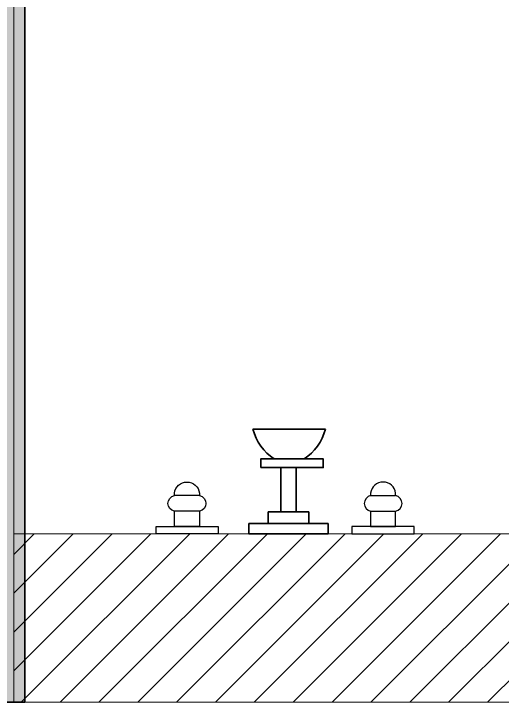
# Model space of a CAD drawing. Header units: millimetres. Extents: x 1255966 to 1543449, y 318653 to 465396.
# Drawn here: x 1403971 to 1404637, y 414389 to 415330 of the extents above; entities that cross this region are included whole.
import ezdxf

# ---------------------------------------------------------------- set-up
doc = ezdxf.new("R2010")
doc.units = ezdxf.units.MM
doc.header["$LTSCALE"] = 500
doc.header["$MEASUREMENT"] = 0
for name, color, linetype in [('AHC-A-FURNITURE', 2, 'Continuous'), ('FIXTURE', 251, 'Continuous'), ('TOWER AREA COLUMN.', 6, 'Continuous')]:
    doc.layers.add(name, color=color, linetype=linetype)
doc.layers.add('TOWER COL HATCH', color=253, linetype='Continuous', lineweight=20)
doc.layers.add('Wall', color=2, linetype='Continuous', lineweight=15)

# ---------------------------------------------------------------- blocks, each defined once
blk = doc.blocks.new('A$C470428AC')
at = {"layer": 'FIXTURE'}
for p, q in [((-111.47, -31.02), (-145.63, -31.02)), ((122.27, -31.02), (156.43, -31.02)), ((-111.47, -52.33), (-145.63, -52.33)), ((122.27, -52.33), (156.43, -52.33))]:
    blk.add_line(p, q, dxfattribs=at)
at = {"layer": 'FIXTURE', "lineweight": 35}
for p, q in [((38.64, -90.49), (-46.78, -90.49)), ((-49.63, -142.91), (49.14, -142.91)), ((-49.63, -142.91), (49.14, -142.91))]:
    blk.add_line(p, q, dxfattribs=at)
at = {"layer": 'FIXTURE'}
for points in [[(-170.73, 0), (-170.73, -10.12), (-85.73, -10.12), (-85.73, 0)], [(181.53, 0), (181.53, -10.12), (96.53, -10.12), (96.53, 0)]]:
    blk.add_lwpolyline(points, close=True, dxfattribs=at)
at = {"layer": 'FIXTURE', "lineweight": 35, "elevation": 0}
for points in [[(54.7, 0), (54.7, -14), (-53.3, -14), (-53.3, 0)], [(54.7, 0), (54.7, -14), (-53.3, -14), (-53.3, 0)], [(28.3, -14), (28.3, -30), (-26.9, -30), (-26.9, -14)], [(28.3, -14), (28.3, -30), (-26.9, -30), (-26.9, -14)]]:
    blk.add_lwpolyline(points, close=True, dxfattribs=at)
at = {"layer": 'FIXTURE'}
for points in [[(-145.63, -10.12), (-145.63, -31.02, 0.824506), (-145.63, -52.33), (-145.63, -55.84, 0.878203), (-111.47, -55.84), (-111.47, -52.33, 0.824506), (-111.47, -31.02), (-111.47, -10.12), (-145.63, -10.12)], [(156.43, -10.12), (156.43, -31.02, -0.824506), (156.43, -52.33), (156.43, -55.84, -0.878203), (122.27, -55.84), (122.27, -52.33, -0.824506), (122.27, -31.02), (122.27, -10.12), (156.43, -10.12)]]:
    blk.add_lwpolyline(points, format="xyb", close=True, dxfattribs=at)
at = {"layer": 'FIXTURE', "lineweight": 35, "elevation": 0}
for points in [[(-9.8, -90.49), (-9.8, -30), (11.2, -30), (11.2, -90.49)], [(-9.8, -90.49), (-9.8, -30), (11.2, -30), (11.2, -90.49)], [(38.64, -90.49), (38.64, -96.49), (38.64, -102.49), (-46.78, -102.49), (-46.78, -90.49)], [(38.64, -90.49), (38.64, -96.49), (38.64, -102.49), (-46.78, -102.49), (-46.78, -90.49), (38.64, -90.49)]]:
    blk.add_lwpolyline(points, dxfattribs=at)
at = {"layer": 'FIXTURE', "lineweight": 35}
for centre, start, end in [((17.46, -160.37), 123.40348, 165.41163), ((17.46, -160.37), 123.40348, 165.41163), ((-17.95, -160.37), 14.58837, 56.59652), ((-17.95, -160.37), 14.58837, 56.59652)]:
    blk.add_arc(centre, 69.33, start, end, dxfattribs=at)

msp = doc.modelspace()

# ---------------------------------------------------------------- hatches: boundary and pattern name
at = {"layer": 'AHC-A-FURNITURE', "ltscale": 50, "true_color": 0xff0000}
h = msp.add_hatch(dxfattribs=at)
h.set_pattern_fill('ANSI31', color=1, scale=300)
h.set_pattern_definition([(45, (1157523.658, 723982.806), (-26.5165043, 26.5165043), [])])
h.paths.add_polyline_path([(1403970.63, 414618.87), (1406395.63, 414618.87), (1406395.63, 414388.87), (1403970.63, 414388.87)])
at = {"layer": 'TOWER COL HATCH'}
h = msp.add_hatch(color=253, dxfattribs=at)
h.dxf.hatch_style = 1
h.paths.add_polyline_path([(1403985.63, 414388.87), (1403985.63, 417988.87), (1403755.63, 417988.87), (1403755.63, 414388.87)])
h = msp.add_hatch(color=253, dxfattribs=at)
h.dxf.hatch_style = 1
h.paths.add_polyline_path([(1403755.63, 414388.87), (1403755.63, 417988.87), (1403985.63, 417988.87), (1403985.63, 414388.87)])

# ---------------------------------------------------------------- linework, layer by layer
at = {"layer": 'TOWER AREA COLUMN.'}
for points in [[(1403985.63, 414388.87), (1403985.63, 417988.87), (1403755.63, 417988.87), (1403755.63, 414388.87)], [(1403755.63, 414388.87), (1403755.63, 417988.87), (1403985.63, 417988.87), (1403985.63, 414388.87)]]:
    msp.add_lwpolyline(points, close=True, dxfattribs=at)
at = {"layer": 'Wall'}
for p, q in [((1403970.63, 421568.87), (1403970.63, 414388.87)), ((1403970.63, 414618.87), (1406395.63, 414618.87)), ((1403970.63, 414388.87), (1406595.63, 414388.87))]:
    msp.add_line(p, q, dxfattribs=at)

# ---------------------------------------------------------------- block references
at = {"layer": 'FIXTURE', "rotation": 180}
msp.add_blockref('A$C470428AC', (1404346.33, 414618.87), dxfattribs=at)

doc.saveas('drawing.dxf')
